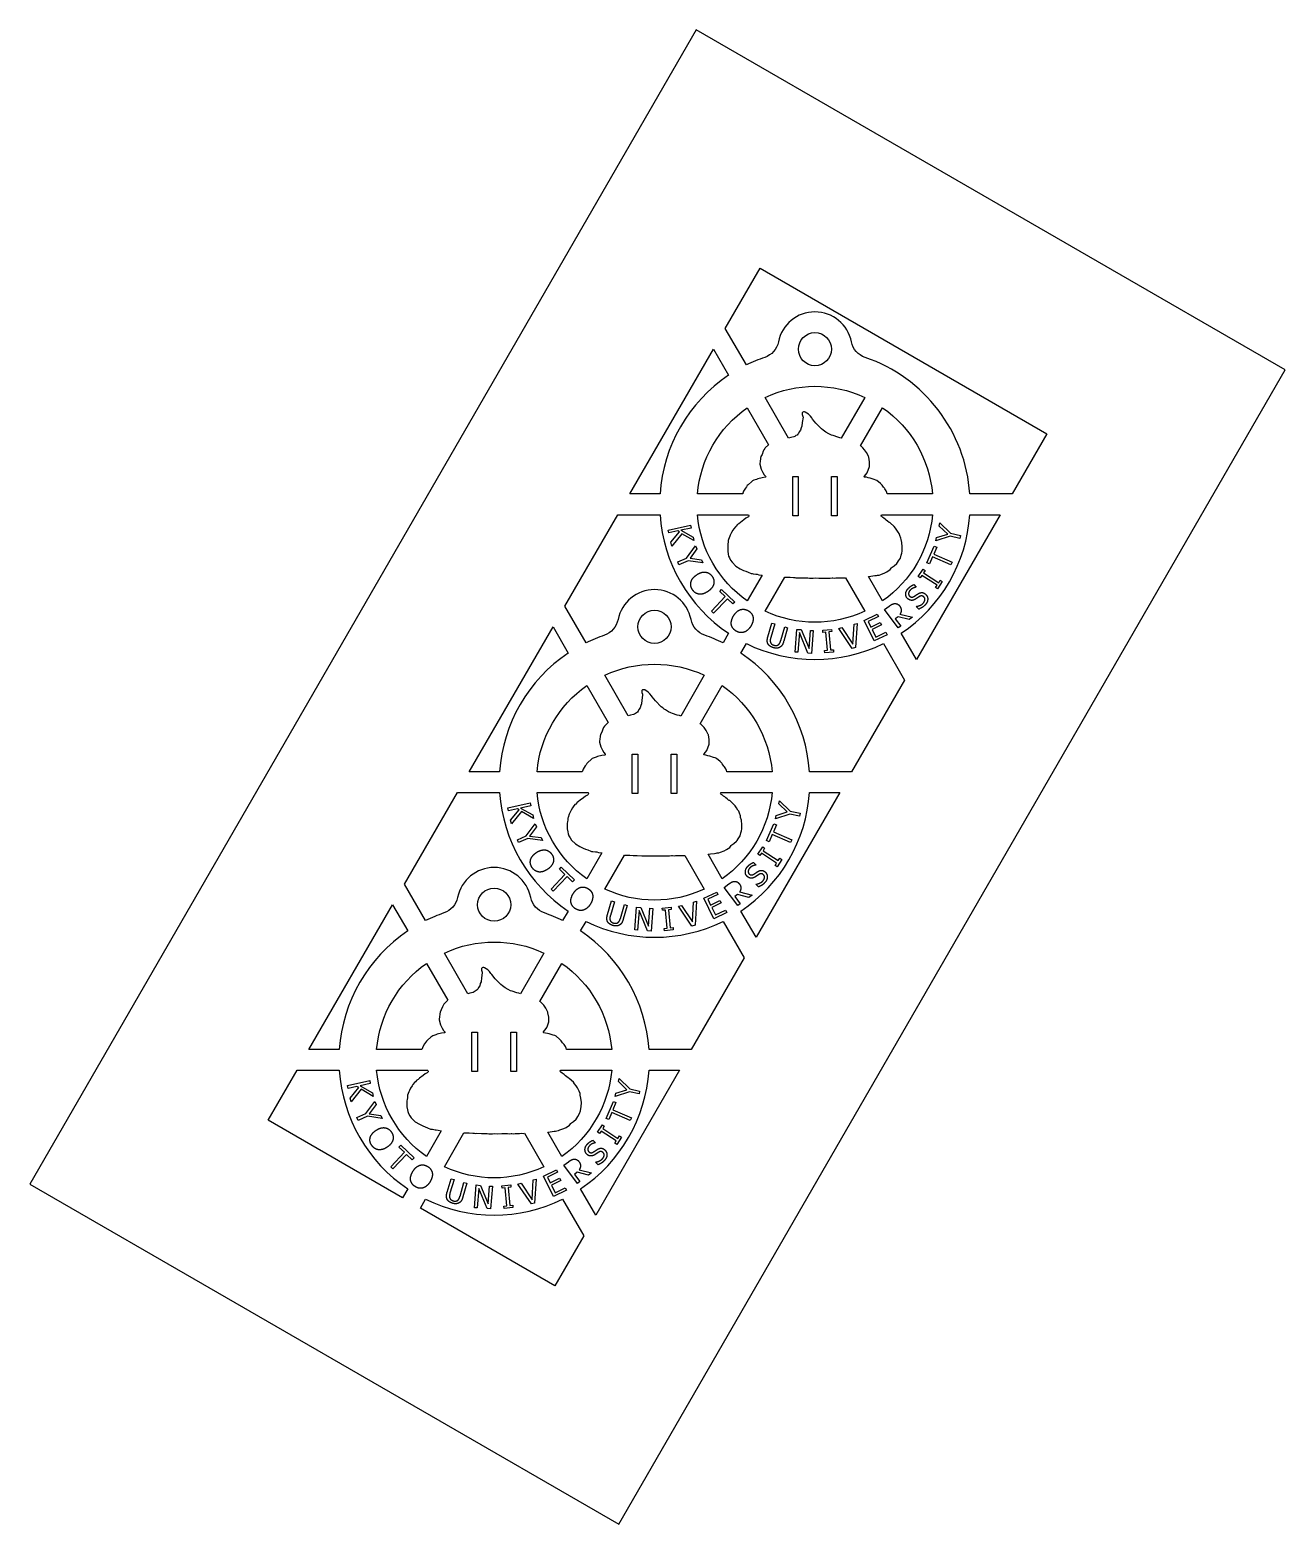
# Model space of a CAD drawing. Header units: millimetres. Extents: x -45 to 76, y -47 to 98.
import ezdxf

# ---------------------------------------------------------------- set-up
doc = ezdxf.new("R2010")
doc.units = ezdxf.units.MM

msp = doc.modelspace()

# ---------------------------------------------------------------- linework, layer by layer
for points in [[(12.04, -46.66), (76.44, 64.88), (19.53, 97.74), (-44.87, -13.8)], [(29.39, 54.59), (29.39, 50.79), (28.85, 50.79), (28.85, 54.59)], [(33.15, 54.59), (33.15, 50.79), (32.61, 50.79), (32.61, 54.59)], [(18.15, 49.05), (17.17, 47.84), (17.09, 48.22), (17.91, 49.22), (17.74, 49.32), (16.88, 49.13), (16.82, 49.41), (18.97, 49.89), (19.03, 49.6), (18.04, 49.38), (19.23, 48.72), (19.3, 48.38)], [(43.01, 49.79), (43.08, 50.09), (44.11, 49.1), (45.06, 48.89), (45, 48.6), (44.08, 48.81), (42.69, 48.36), (42.76, 48.67), (43.83, 49.02)], [(20.05, 46.53), (20.17, 46.25), (18.75, 46.44), (17.86, 46.06), (17.74, 46.32), (18.6, 46.7), (19.46, 47.88), (19.59, 47.58), (18.93, 46.68)], [(44.26, 46.31), (44.14, 46.04), (42.36, 46.81), (42.07, 46.14), (41.83, 46.24), (42.53, 47.86), (42.77, 47.76), (42.48, 47.08)], [(43.11, 44.55), (43.3, 44.43), (42.84, 43.72), (42.65, 43.84), (42.8, 44.07), (41.33, 45.02), (41.18, 44.79), (40.99, 44.91), (41.46, 45.63), (41.64, 45.51), (41.49, 45.27), (42.96, 44.32)], [(21.21, 41.36), (21, 41.56), (22.33, 42.97), (21.8, 43.47), (21.98, 43.66), (23.26, 42.45), (23.08, 42.26), (22.54, 42.76)], [(37.98, 39.29), (36.74, 38.69), (35.77, 40.67), (37.01, 41.27), (37.13, 41.04), (36.15, 40.56), (36.41, 40.02), (37.32, 40.46), (37.44, 40.23), (36.53, 39.79), (36.89, 39.05), (37.86, 39.53)], [(30.83, 39.69), (30.66, 37.49), (30.33, 37.52), (29.51, 39.49), (29.36, 37.6), (29.09, 37.62), (29.26, 39.81), (29.68, 39.78), (30.43, 37.97), (30.56, 39.71)], [(32.79, 37.84), (32.81, 37.62), (31.97, 37.54), (31.94, 37.76), (32.22, 37.79), (32.05, 39.53), (31.77, 39.5), (31.75, 39.73), (32.6, 39.81), (32.62, 39.59), (32.34, 39.56), (32.51, 37.82)], [(34.78, 40.3), (35.07, 40.37), (34.91, 38.05), (34.61, 37.97), (33.3, 39.89), (33.6, 39.98), (34.67, 38.37)], [(13.89, 27.74), (13.89, 23.94), (13.35, 23.94), (13.35, 27.74)], [(17.65, 27.74), (17.65, 23.94), (17.11, 23.94), (17.11, 27.74)], [(27.51, 22.94), (27.58, 23.24), (28.61, 22.25), (29.56, 22.04), (29.5, 21.75), (28.58, 21.96), (27.19, 21.51), (27.26, 21.83), (28.33, 22.17)], [(2.65, 22.2), (1.67, 21), (1.59, 21.37), (2.41, 22.38), (2.24, 22.47), (1.38, 22.28), (1.32, 22.56), (3.47, 23.04), (3.53, 22.76), (2.54, 22.54), (3.73, 21.88), (3.8, 21.53)], [(4.55, 19.69), (4.67, 19.4), (3.25, 19.6), (2.36, 19.21), (2.24, 19.48), (3.1, 19.85), (3.96, 21.03), (4.09, 20.74), (3.43, 19.83)], [(28.76, 19.47), (28.64, 19.2), (26.86, 19.97), (26.57, 19.29), (26.33, 19.39), (27.03, 21.02), (27.27, 20.91), (26.98, 20.24)], [(27.61, 17.71), (27.8, 17.58), (27.34, 16.87), (27.15, 16.99), (27.3, 17.23), (25.83, 18.18), (25.68, 17.94), (25.49, 18.07), (25.96, 18.78), (26.14, 18.66), (25.99, 18.42), (27.46, 17.47)], [(5.71, 14.51), (5.5, 14.71), (6.83, 16.12), (6.3, 16.63), (6.48, 16.82), (7.76, 15.6), (7.58, 15.41), (7.04, 15.92)], [(19.28, 13.45), (19.57, 13.53), (19.41, 11.21), (19.11, 11.12), (17.8, 13.05), (18.1, 13.13), (19.17, 11.53)], [(22.48, 12.45), (21.24, 11.84), (20.27, 13.82), (21.51, 14.42), (21.63, 14.19), (20.65, 13.72), (20.91, 13.17), (21.82, 13.62), (21.94, 13.38), (21.03, 12.94), (21.39, 12.21), (22.36, 12.68)], [(15.33, 12.84), (15.16, 10.65), (14.83, 10.67), (14.01, 12.64), (13.86, 10.75), (13.59, 10.77), (13.76, 12.96), (14.18, 12.93), (14.93, 11.13), (15.06, 12.86)], [(17.29, 11), (17.31, 10.77), (16.47, 10.69), (16.44, 10.91), (16.72, 10.94), (16.55, 12.68), (16.27, 12.66), (16.25, 12.88), (17.1, 12.96), (17.12, 12.74), (16.84, 12.71), (17.01, 10.97)], [(-1.61, 0.89), (-1.61, -2.91), (-2.15, -2.91), (-2.15, 0.89)], [(2.15, 0.89), (2.15, -2.91), (1.61, -2.91), (1.61, 0.89)], [(-12.85, -4.64), (-13.83, -5.85), (-13.91, -5.48), (-13.09, -4.47), (-13.26, -4.38), (-14.12, -4.57), (-14.18, -4.28), (-12.03, -3.8), (-11.97, -4.09), (-12.96, -4.31), (-11.77, -4.97), (-11.7, -5.32)], [(12.01, -3.9), (12.08, -3.6), (13.11, -4.59), (14.06, -4.81), (14, -5.09), (13.08, -4.89), (11.69, -5.34), (11.76, -5.02), (12.83, -4.68)], [(-10.95, -7.16), (-10.83, -7.45), (-12.25, -7.25), (-13.14, -7.64), (-13.26, -7.37), (-12.4, -6.99), (-11.54, -5.81), (-11.41, -6.11), (-12.07, -7.02)], [(13.26, -7.38), (13.14, -7.65), (11.36, -6.88), (11.07, -7.56), (10.83, -7.45), (11.53, -5.83), (11.77, -5.93), (11.48, -6.61)], [(12.11, -9.14), (12.3, -9.26), (11.84, -9.98), (11.65, -9.86), (11.8, -9.62), (10.33, -8.67), (10.18, -8.9), (9.99, -8.78), (10.46, -8.07), (10.64, -8.19), (10.49, -8.42), (11.96, -9.38)], [(-9.79, -12.34), (-10, -12.14), (-8.67, -10.73), (-9.2, -10.22), (-9.02, -10.03), (-7.74, -11.25), (-7.92, -11.44), (-8.46, -10.93)], [(6.98, -14.4), (5.74, -15), (4.77, -13.03), (6.01, -12.42), (6.13, -12.66), (5.15, -13.13), (5.41, -13.67), (6.32, -13.23), (6.44, -13.46), (5.53, -13.91), (5.89, -14.64), (6.86, -14.17)], [(-0.17, -14.01), (-0.34, -16.2), (-0.67, -16.17), (-1.49, -14.21), (-1.64, -16.1), (-1.91, -16.08), (-1.74, -13.88), (-1.32, -13.92), (-0.57, -15.72), (-0.44, -13.99)], [(1.79, -15.85), (1.81, -16.07), (0.97, -16.16), (0.94, -15.93), (1.22, -15.91), (1.05, -14.16), (0.77, -14.19), (0.75, -13.97), (1.6, -13.88), (1.62, -14.11), (1.34, -14.13), (1.51, -15.88)], [(3.78, -13.4), (4.07, -13.32), (3.91, -15.64), (3.61, -15.72), (2.3, -13.8), (2.6, -13.72), (3.67, -15.32)]]:
    msp.add_lwpolyline(points, close=True)
for points in [[(22.34, 68.89), (25.7, 74.71), (53.41, 58.71), (50.05, 52.89), (45.97, 52.89, 0.302512), (35.85, 66.09, -0.267689), (34.53, 67.59, 0.821365), (27.47, 67.59, -0.267689), (26.15, 66.09, 0.031972), (24.38, 65.36)], [(21.19, 66.89), (22.65, 64.36, 0.2325), (16.03, 52.89), (13.1, 52.89)], [(33.53, 58.28), (33.4, 58.33), (33.2, 58.38), (32.75, 58.53), (32.59, 58.58), (32.35, 58.7), (32.06, 58.86), (31.94, 58.95), (31.81, 59.07), (31.63, 59.18), (31.09, 59.73), (30.78, 60.13), (30.69, 60.24), (30.56, 60.42), (30.46, 60.52), (30.38, 60.59), (30.07, 60.8), (30, 60.82), (29.91, 60.82), (29.84, 60.79), (29.81, 60.77), (29.78, 60.73), (29.76, 60.69), (29.76, 60.64), (29.77, 60.56), (29.84, 60.38), (29.85, 60.3), (29.78, 59.81), (29.74, 59.45), (29.66, 59.28), (29.6, 59.07), (29.49, 58.9), (29.41, 58.73), (29.35, 58.66), (29.27, 58.59), (29.17, 58.53), (29.06, 58.46), (28.97, 58.42), (28.66, 58.36), (28.46, 58.29), (26.19, 62.23, -0.221398), (35.81, 62.23)], [(24.46, 61.23), (26.52, 57.65), (26.19, 57.34), (26.15, 57.29), (26.07, 57.16), (26, 57.02), (25.89, 56.72), (25.78, 56.51), (25.75, 56.35), (25.71, 56.01), (25.69, 55.87), (25.68, 55.77), (25.81, 55.3), (25.97, 54.97), (26.11, 54.75), (26.22, 54.6), (26.24, 54.56), (26.24, 54.54), (26.22, 54.51), (26.18, 54.5), (25.9, 54.46), (25.49, 54.37), (25.35, 54.3), (25.08, 54.22), (24.98, 54.16), (24.89, 54.09), (24.55, 53.79), (24.46, 53.7), (24.38, 53.58), (24.28, 53.46), (24.11, 53.15), (24.04, 52.97), (24.02, 52.89), (19.64, 52.89, -0.221398)], [(42.36, 52.89), (37.98, 52.89), (37.96, 53.02), (37.88, 53.18), (37.75, 53.38), (37.71, 53.45), (37.62, 53.54), (37.55, 53.65), (37.49, 53.74), (37.33, 53.89), (36.98, 54.18), (36.87, 54.24), (36.71, 54.28), (36.33, 54.41), (36.15, 54.44), (35.97, 54.5), (35.79, 54.52), (35.78, 54.53), (35.76, 54.55), (35.76, 54.58), (35.78, 54.62), (36.04, 54.93), (36.09, 55.03), (36.14, 55.2), (36.27, 55.56), (36.28, 55.6), (36.27, 55.7), (36.28, 55.89), (36.28, 56.01), (36.2, 56.46), (36.19, 56.5), (36.13, 56.62), (35.98, 56.89), (35.79, 57.17), (35.64, 57.34), (35.47, 57.5), (35.41, 57.54), (37.54, 61.23, -0.221398)], [(22.12, 38.51, 0.031972), (20.35, 39.24, -0.267689), (19.03, 40.75, 0.821365), (11.97, 40.75, -0.267689), (10.65, 39.24, 0.031972), (8.88, 38.51), (6.84, 42.05), (11.95, 50.89), (16.03, 50.89, 0.2325), (22.65, 39.43)], [(19.64, 50.89), (24.57, 50.89), (24.59, 50.87), (24.61, 50.79), (24.61, 50.75), (24.57, 50.69), (24.53, 50.65), (24.33, 50.54), (24.13, 50.38), (23.8, 50.15), (23.64, 50), (23.52, 49.94), (23.48, 49.91), (23.39, 49.78), (23.31, 49.72), (23.15, 49.51), (23.07, 49.4), (22.93, 49.17), (22.81, 48.92), (22.76, 48.8), (22.64, 48.48), (22.62, 48.39), (22.62, 48.24), (22.58, 48.07), (22.57, 47.94), (22.57, 47.36), (22.61, 47.08), (22.66, 46.89), (22.73, 46.71), (22.85, 46.5), (22.99, 46.29), (23.36, 45.92), (23.77, 45.67), (24.1, 45.51), (24.32, 45.42), (24.56, 45.33), (24.84, 45.21), (24.92, 45.2), (25.04, 45.19), (25.29, 45.14), (25.41, 45.14), (25.59, 45.09), (25.89, 45.04), (24.46, 42.56, -0.221398)], [(37.54, 42.56), (36.18, 44.92), (36.4, 44.94), (36.79, 45), (36.94, 45.02), (37.06, 45.05), (37.22, 45.06), (37.36, 45.12), (37.74, 45.26), (37.95, 45.37), (38.27, 45.59), (38.4, 45.75), (38.46, 45.81), (38.66, 45.96), (38.91, 46.17), (38.98, 46.27), (39.09, 46.43), (39.26, 46.7), (39.34, 46.98), (39.39, 47.18), (39.42, 47.37), (39.44, 47.78), (39.39, 48.2), (39.32, 48.49), (39.3, 48.63), (39.2, 48.87), (39.13, 49.07), (39.05, 49.2), (38.92, 49.4), (38.78, 49.6), (38.66, 49.74), (38.26, 50.11), (38.22, 50.12), (38.16, 50.15), (38.02, 50.28), (37.89, 50.37), (37.78, 50.47), (37.67, 50.54), (37.56, 50.63), (37.45, 50.7), (37.4, 50.75), (37.39, 50.79), (37.39, 50.81), (37.44, 50.89), (42.36, 50.89, -0.221398)], [(40.81, 36.89), (39.35, 39.43, 0.2325), (45.97, 50.89), (48.9, 50.89)], [(28.08, 44.84), (28.36, 44.84), (28.6, 44.84), (28.93, 44.81), (29.06, 44.81), (29.17, 44.79), (29.31, 44.8), (29.76, 44.78), (30.31, 44.78), (30.49, 44.76), (30.84, 44.76), (31.08, 44.78), (31.37, 44.75), (31.73, 44.77), (32.28, 44.77), (32.46, 44.75), (32.65, 44.79), (32.72, 44.79), (32.88, 44.76), (33.03, 44.79), (33.46, 44.79), (33.66, 44.8), (33.87, 44.79), (33.94, 44.8), (35.81, 41.56, -0.221398), (26.19, 41.56)], [(5.69, 40.05), (7.15, 37.51, 0.2325), (0.53, 26.05), (-2.4, 26.05)], [(23.85, 37.51), (24.38, 38.43, 0.2325), (37.62, 38.43), (39.66, 34.89), (34.55, 26.05), (30.47, 26.05, 0.2325)], [(20.31, 35.38), (18.03, 31.43), (17.9, 31.49), (17.7, 31.53), (17.25, 31.69), (17.09, 31.73), (16.85, 31.85), (16.56, 32.02), (16.44, 32.1), (16.31, 32.22), (16.13, 32.33), (15.59, 32.89), (15.28, 33.29), (15.19, 33.39), (15.06, 33.58), (14.96, 33.68), (14.88, 33.74), (14.57, 33.95), (14.5, 33.97), (14.41, 33.97), (14.34, 33.95), (14.31, 33.92), (14.28, 33.89), (14.26, 33.84), (14.26, 33.79), (14.27, 33.72), (14.34, 33.53), (14.35, 33.45), (14.28, 32.96), (14.24, 32.6), (14.16, 32.44), (14.1, 32.22), (13.99, 32.05), (13.91, 31.89), (13.85, 31.82), (13.77, 31.74), (13.67, 31.68), (13.56, 31.61), (13.47, 31.58), (13.16, 31.51), (12.96, 31.44), (10.69, 35.38, -0.221398)], [(8.96, 34.38), (11.02, 30.8), (10.69, 30.49), (10.65, 30.44), (10.57, 30.31), (10.5, 30.17), (10.39, 29.87), (10.28, 29.66), (10.25, 29.5), (10.21, 29.16), (10.19, 29.02), (10.18, 28.92), (10.31, 28.45), (10.47, 28.13), (10.61, 27.9), (10.72, 27.75), (10.74, 27.71), (10.74, 27.69), (10.72, 27.67), (10.68, 27.65), (10.4, 27.61), (9.99, 27.52), (9.85, 27.46), (9.58, 27.37), (9.48, 27.32), (9.39, 27.24), (9.05, 26.94), (8.96, 26.86), (8.88, 26.73), (8.78, 26.62), (8.61, 26.3), (8.54, 26.12), (8.52, 26.05), (4.14, 26.05, -0.221398)], [(19.91, 30.69), (22.04, 34.38, -0.221398), (26.86, 26.05), (22.48, 26.05), (22.46, 26.17), (22.38, 26.33), (22.25, 26.53), (22.21, 26.6), (22.12, 26.69), (22.05, 26.81), (21.99, 26.89), (21.83, 27.04), (21.48, 27.33), (21.37, 27.39), (21.21, 27.43), (20.83, 27.57), (20.65, 27.6), (20.47, 27.65), (20.29, 27.68), (20.28, 27.69), (20.26, 27.71), (20.26, 27.74), (20.28, 27.77), (20.54, 28.09), (20.59, 28.19), (20.64, 28.35), (20.77, 28.72), (20.78, 28.76), (20.77, 28.86), (20.78, 29.04), (20.78, 29.16), (20.7, 29.61), (20.69, 29.65), (20.63, 29.78), (20.48, 30.04), (20.29, 30.32), (20.14, 30.5), (19.97, 30.66)], [(-8.66, 15.2), (-3.55, 24.05), (0.53, 24.05, 0.2325), (7.15, 12.59), (6.62, 11.66, 0.031972), (4.85, 12.4, -0.267689), (3.53, 13.9, 0.821365), (-3.53, 13.9, -0.267689), (-4.85, 12.4, 0.031972), (-6.62, 11.66)], [(4.14, 24.05), (9.07, 24.05), (9.09, 24.02), (9.11, 23.95), (9.11, 23.9), (9.07, 23.84), (9.03, 23.8), (8.83, 23.7), (8.63, 23.53), (8.3, 23.3), (8.14, 23.16), (8.02, 23.09), (7.98, 23.06), (7.89, 22.93), (7.81, 22.87), (7.65, 22.66), (7.57, 22.55), (7.43, 22.32), (7.31, 22.08), (7.26, 21.95), (7.14, 21.63), (7.12, 21.55), (7.12, 21.4), (7.08, 21.22), (7.07, 21.09), (7.07, 20.52), (7.11, 20.23), (7.16, 20.04), (7.23, 19.86), (7.35, 19.66), (7.49, 19.45), (7.86, 19.07), (8.27, 18.83), (8.6, 18.66), (8.82, 18.57), (9.06, 18.49), (9.34, 18.37), (9.42, 18.35), (9.54, 18.34), (9.79, 18.3), (9.91, 18.3), (10.09, 18.24), (10.39, 18.2), (8.96, 15.71, -0.221398)], [(22.04, 15.71), (20.68, 18.07), (20.9, 18.1), (21.29, 18.16), (21.44, 18.17), (21.56, 18.2), (21.72, 18.22), (21.86, 18.28), (22.24, 18.41), (22.45, 18.52), (22.77, 18.74), (22.9, 18.91), (22.96, 18.97), (23.16, 19.11), (23.41, 19.33), (23.48, 19.42), (23.59, 19.58), (23.76, 19.85), (23.84, 20.14), (23.89, 20.33), (23.92, 20.52), (23.94, 20.93), (23.89, 21.36), (23.82, 21.64), (23.8, 21.78), (23.7, 22.03), (23.63, 22.23), (23.55, 22.35), (23.42, 22.55), (23.28, 22.75), (23.16, 22.89), (22.76, 23.27), (22.72, 23.28), (22.66, 23.31), (22.52, 23.43), (22.39, 23.52), (22.28, 23.62), (22.17, 23.69), (22.06, 23.78), (21.95, 23.85), (21.9, 23.9), (21.89, 23.94), (21.89, 23.96), (21.94, 24.05), (26.86, 24.05, -0.221398)], [(25.31, 10.05), (23.85, 12.59, 0.2325), (30.47, 24.05), (33.4, 24.05)], [(12.58, 17.99), (12.86, 17.99), (13.1, 17.99), (13.43, 17.96), (13.56, 17.96), (13.67, 17.94), (13.81, 17.96), (14.26, 17.93), (14.81, 17.93), (14.99, 17.92), (15.34, 17.92), (15.58, 17.93), (15.87, 17.91), (16.23, 17.92), (16.78, 17.92), (16.96, 17.91), (17.15, 17.94), (17.22, 17.94), (17.38, 17.91), (17.53, 17.94), (17.96, 17.94), (18.16, 17.96), (18.37, 17.94), (18.44, 17.95), (20.31, 14.71, -0.221398), (10.69, 14.71)], [(-9.81, 13.2), (-8.35, 10.66, 0.2325), (-14.97, -0.8), (-17.9, -0.8)], [(8.35, 10.66), (8.88, 11.59, 0.2325), (22.12, 11.59), (24.16, 8.05), (19.05, -0.8), (14.97, -0.8, 0.2325)], [(4.81, 8.53), (2.53, 4.59), (2.4, 4.64), (2.2, 4.68), (1.75, 4.84), (1.59, 4.89), (1.35, 5), (1.06, 5.17), (0.94, 5.26), (0.81, 5.37), (0.63, 5.48), (0.09, 6.04), (-0.22, 6.44), (-0.31, 6.55), (-0.44, 6.73), (-0.54, 6.83), (-0.62, 6.9), (-0.93, 7.1), (-1, 7.13), (-1.09, 7.13), (-1.16, 7.1), (-1.19, 7.07), (-1.22, 7.04), (-1.24, 7), (-1.24, 6.95), (-1.23, 6.87), (-1.16, 6.68), (-1.15, 6.61), (-1.22, 6.12), (-1.26, 5.76), (-1.34, 5.59), (-1.4, 5.37), (-1.51, 5.2), (-1.59, 5.04), (-1.65, 4.97), (-1.73, 4.9), (-1.83, 4.83), (-1.94, 4.77), (-2.03, 4.73), (-2.34, 4.66), (-2.54, 4.59), (-4.81, 8.53, -0.221398)], [(-6.54, 7.53), (-4.48, 3.96), (-4.81, 3.64), (-4.85, 3.6), (-4.93, 3.46), (-5, 3.32), (-5.11, 3.03), (-5.22, 2.82), (-5.25, 2.66), (-5.29, 2.32), (-5.31, 2.18), (-5.32, 2.07), (-5.19, 1.6), (-5.03, 1.28), (-4.89, 1.05), (-4.78, 0.91), (-4.76, 0.86), (-4.76, 0.85), (-4.78, 0.82), (-4.82, 0.81), (-5.1, 0.77), (-5.51, 0.68), (-5.65, 0.61), (-5.92, 0.53), (-6.02, 0.47), (-6.11, 0.4), (-6.45, 0.1), (-6.54, 0.01), (-6.62, -0.12), (-6.72, -0.23), (-6.89, -0.54), (-6.96, -0.73), (-6.98, -0.8), (-11.36, -0.8, -0.221398)], [(4.41, 3.85), (6.54, 7.53, -0.221398), (11.36, -0.8), (6.98, -0.8), (6.96, -0.67), (6.88, -0.51), (6.75, -0.31), (6.71, -0.25), (6.62, -0.15), (6.55, -0.04), (6.49, 0.05), (6.33, 0.2), (5.98, 0.49), (5.87, 0.55), (5.71, 0.59), (5.33, 0.72), (5.15, 0.75), (4.97, 0.8), (4.79, 0.83), (4.78, 0.84), (4.76, 0.86), (4.76, 0.89), (4.78, 0.92), (5.04, 1.24), (5.09, 1.34), (5.14, 1.5), (5.27, 1.87), (5.28, 1.91), (5.27, 2.01), (5.28, 2.19), (5.28, 2.32), (5.2, 2.76), (5.19, 2.81), (5.13, 2.93), (4.98, 3.19), (4.79, 3.48), (4.64, 3.65), (4.47, 3.81)], [(-19.05, -2.8), (-14.97, -2.8, 0.2325), (-8.35, -14.26), (-8.85, -15.13), (-21.84, -7.63)], [(-11.36, -2.8), (-6.43, -2.8), (-6.41, -2.83), (-6.39, -2.9), (-6.39, -2.95), (-6.43, -3), (-6.47, -3.05), (-6.67, -3.15), (-6.87, -3.32), (-7.2, -3.55), (-7.36, -3.69), (-7.48, -3.75), (-7.52, -3.79), (-7.61, -3.91), (-7.69, -3.98), (-7.85, -4.18), (-7.93, -4.29), (-8.07, -4.53), (-8.19, -4.77), (-8.24, -4.89), (-8.36, -5.22), (-8.38, -5.3), (-8.38, -5.45), (-8.42, -5.63), (-8.43, -5.76), (-8.43, -6.33), (-8.39, -6.61), (-8.34, -6.8), (-8.27, -6.99), (-8.15, -7.19), (-8.01, -7.4), (-7.64, -7.78), (-7.23, -8.02), (-6.9, -8.18), (-6.68, -8.28), (-6.44, -8.36), (-6.16, -8.48), (-6.08, -8.49), (-5.96, -8.5), (-5.71, -8.55), (-5.59, -8.55), (-5.41, -8.6), (-5.11, -8.65), (-6.54, -11.13, -0.221398)], [(6.54, -11.13), (5.18, -8.77), (5.4, -8.75), (5.79, -8.69), (5.94, -8.68), (6.06, -8.65), (6.22, -8.63), (6.36, -8.57), (6.74, -8.43), (6.95, -8.33), (7.27, -8.11), (7.4, -7.94), (7.46, -7.88), (7.66, -7.74), (7.91, -7.52), (7.98, -7.42), (8.09, -7.27), (8.26, -6.99), (8.34, -6.71), (8.39, -6.51), (8.42, -6.32), (8.44, -5.92), (8.39, -5.49), (8.32, -5.21), (8.3, -5.06), (8.2, -4.82), (8.13, -4.62), (8.05, -4.49), (7.92, -4.29), (7.78, -4.1), (7.66, -3.95), (7.26, -3.58), (7.22, -3.57), (7.16, -3.54), (7.02, -3.42), (6.89, -3.33), (6.78, -3.22), (6.67, -3.16), (6.56, -3.07), (6.45, -2.99), (6.4, -2.95), (6.39, -2.9), (6.39, -2.89), (6.44, -2.8), (11.36, -2.8, -0.221398)], [(9.81, -16.8), (8.35, -14.26, 0.2325), (14.97, -2.8), (17.9, -2.8)], [(-2.92, -8.86), (-2.64, -8.85), (-2.4, -8.86), (-2.07, -8.89), (-1.94, -8.89), (-1.83, -8.9), (-1.69, -8.89), (-1.24, -8.91), (-0.69, -8.91), (-0.51, -8.93), (-0.16, -8.93), (0.08, -8.92), (0.37, -8.94), (0.73, -8.92), (1.28, -8.92), (1.46, -8.94), (1.65, -8.9), (1.72, -8.9), (1.88, -8.94), (2.03, -8.91), (2.46, -8.91), (2.66, -8.89), (2.87, -8.9), (2.94, -8.89), (4.81, -12.13, -0.221398), (-4.81, -12.13)], [(-7.12, -16.13), (-6.62, -15.26, 0.2325), (6.62, -15.26), (8.66, -18.8), (5.87, -23.63)]]:
    msp.add_lwpolyline(points, format="xyb", close=True)
for points in [[(40.55, 44.13), (40.8, 43.9), (40.79, 43.88)], [(39.22, 41.27), (40.42, 40.98), (40.11, 40.75), (39.03, 41.03), (38.76, 40.83), (39.29, 40.13), (39.05, 39.96), (37.73, 41.72), (38.19, 42.06)], [(41.05, 41.76), (40.78, 42.01), (40.79, 42.03)], [(26.45, 39.1), (26.84, 40.42), (27.12, 40.34), (26.73, 39.02)], [(27.7, 38.73), (28.08, 40.05), (28.36, 39.97), (27.98, 38.66)], [(25.05, 17.28), (25.3, 17.05), (25.29, 17.03)], [(23.72, 14.43), (24.92, 14.13), (24.61, 13.9), (23.53, 14.19), (23.26, 13.99), (23.79, 13.28), (23.55, 13.11), (22.23, 14.87), (22.69, 15.21)], [(25.55, 14.92), (25.28, 15.17), (25.29, 15.18)], [(10.95, 12.25), (11.34, 13.57), (11.62, 13.49), (11.23, 12.17)], [(12.2, 11.88), (12.58, 13.21), (12.86, 13.13), (12.48, 11.81)], [(9.55, -9.56), (9.8, -9.8), (9.79, -9.81)], [(8.22, -12.42), (9.42, -12.72), (9.11, -12.94), (8.03, -12.66), (7.76, -12.86), (8.29, -13.56), (8.05, -13.74), (6.73, -11.98), (7.19, -11.64)], [(10.05, -11.93), (9.78, -11.68), (9.79, -11.67)], [(-4.55, -14.59), (-4.16, -13.28), (-3.88, -13.36), (-4.27, -14.68)], [(-3.3, -14.96), (-2.92, -13.64), (-2.64, -13.72), (-3.02, -15.04)]]:
    msp.add_lwpolyline(points)
for centre in [(31, 66.89), (15.5, 40.05), (0, 13.2)]:
    msp.add_circle(centre, 1.6)
for points in [[(19.02, 44.37), (19.06, 44.56), (19.34, 44.92), (19.56, 45.07)], [(19.56, 45.07), (19.79, 45.23), (20.21, 45.36), (20.41, 45.34)], [(20.41, 45.34), (20.6, 45.32), (20.93, 45.12), (21.06, 44.94)], [(21.06, 44.94), (21.19, 44.75), (21.26, 44.37), (21.22, 44.18)], [(19.18, 43.62), (19.05, 43.8), (18.97, 44.18), (19.02, 44.37)], [(19.83, 43.21), (19.63, 43.23), (19.3, 43.44), (19.18, 43.62)], [(20.68, 43.48), (20.46, 43.33), (20.02, 43.19), (19.83, 43.21)], [(21.22, 44.18), (21.17, 44), (20.9, 43.64), (20.68, 43.48)], [(39.97, 42.77), (39.77, 42.95), (39.78, 43.5), (40, 43.74)], [(40, 43.74), (40.13, 43.88), (40.4, 44.07), (40.55, 44.13)], [(40.2, 43.59), (40.06, 43.44), (40.04, 43.12), (40.15, 43.02)], [(40.79, 43.88), (40.65, 43.87), (40.32, 43.72), (40.2, 43.59)], [(40.99, 43.25), (41.19, 43.38), (41.54, 43.34), (41.69, 43.2)], [(38.19, 42.06), (38.34, 42.17), (38.57, 42.29), (38.7, 42.3)], [(38.7, 42.3), (38.84, 42.31), (39.09, 42.2), (39.19, 42.06)], [(39.19, 42.06), (39.34, 41.87), (39.34, 41.46), (39.22, 41.27)], [(40.36, 42.61), (40.26, 42.61), (40.06, 42.69), (39.97, 42.77)], [(40.15, 43.02), (40.25, 42.92), (40.48, 42.92), (40.6, 43)], [(40.75, 42.75), (40.65, 42.68), (40.46, 42.61), (40.36, 42.61)], [(40.6, 43), (40.68, 43.05), (40.91, 43.21), (40.99, 43.25)], [(41.09, 42.97), (41, 42.92), (40.86, 42.82), (40.75, 42.75)], [(40.79, 42.03), (40.99, 42.04), (41.35, 42.21), (41.46, 42.34)], [(41.66, 42.18), (41.5, 42.01), (41.2, 41.83), (41.05, 41.76)], [(41.52, 42.95), (41.42, 43.04), (41.21, 43.05), (41.09, 42.97)], [(41.46, 42.34), (41.62, 42.52), (41.64, 42.84), (41.52, 42.95)], [(41.9, 42.74), (41.9, 42.6), (41.8, 42.33), (41.66, 42.18)], [(41.69, 43.2), (41.79, 43.12), (41.9, 42.87), (41.9, 42.74)], [(22.92, 40.28), (22.89, 40.47), (23.01, 40.91), (23.15, 41.14)], [(23.15, 41.14), (23.3, 41.37), (23.63, 41.66), (23.82, 41.72)], [(23.82, 41.72), (24.01, 41.77), (24.39, 41.71), (24.58, 41.6)], [(24.58, 41.6), (24.77, 41.48), (24.99, 41.15), (25.02, 40.97)], [(25.02, 40.97), (25.05, 40.78), (24.94, 40.34), (24.8, 40.11)], [(23.37, 39.65), (23.18, 39.77), (22.96, 40.08), (22.92, 40.28)], [(24.13, 39.53), (23.93, 39.47), (23.55, 39.54), (23.37, 39.65)], [(24.8, 40.11), (24.66, 39.88), (24.31, 39.58), (24.13, 39.53)], [(26.47, 38.4), (26.39, 38.54), (26.39, 38.87), (26.45, 39.1)], [(26.73, 39.02), (26.69, 38.87), (26.67, 38.66), (26.7, 38.57)], [(26.97, 38.04), (26.79, 38.09), (26.54, 38.27), (26.47, 38.4)], [(26.7, 38.57), (26.73, 38.46), (26.9, 38.32), (27.04, 38.28)], [(27.59, 38.07), (27.46, 38), (27.17, 37.98), (26.97, 38.04)], [(27.04, 38.28), (27.17, 38.24), (27.4, 38.27), (27.49, 38.34)], [(27.49, 38.34), (27.56, 38.4), (27.66, 38.59), (27.7, 38.73)], [(27.98, 38.66), (27.92, 38.43), (27.74, 38.15), (27.59, 38.07)], [(3.68, 16.77), (3.55, 16.96), (3.47, 17.34), (3.52, 17.53)], [(3.52, 17.53), (3.56, 17.71), (3.84, 18.07), (4.06, 18.23)], [(4.06, 18.23), (4.29, 18.39), (4.71, 18.51), (4.91, 18.5)], [(4.91, 18.5), (5.1, 18.48), (5.43, 18.27), (5.56, 18.09)], [(5.72, 17.34), (5.67, 17.15), (5.4, 16.79), (5.18, 16.63)], [(5.56, 18.09), (5.69, 17.9), (5.76, 17.52), (5.72, 17.34)], [(4.33, 16.36), (4.13, 16.39), (3.8, 16.6), (3.68, 16.77)], [(5.18, 16.63), (4.96, 16.48), (4.52, 16.34), (4.33, 16.36)], [(24.47, 15.92), (24.27, 16.1), (24.28, 16.66), (24.5, 16.9)], [(24.86, 15.76), (24.76, 15.76), (24.56, 15.84), (24.47, 15.92)], [(24.5, 16.9), (24.63, 17.03), (24.9, 17.23), (25.05, 17.28)], [(24.7, 16.74), (24.56, 16.59), (24.54, 16.27), (24.65, 16.17)], [(24.65, 16.17), (24.75, 16.08), (24.98, 16.07), (25.1, 16.15)], [(25.29, 17.03), (25.15, 17.02), (24.82, 16.87), (24.7, 16.74)], [(25.25, 15.9), (25.15, 15.84), (24.96, 15.76), (24.86, 15.76)], [(25.1, 16.15), (25.18, 16.2), (25.41, 16.36), (25.49, 16.41)], [(25.59, 16.13), (25.5, 16.07), (25.36, 15.97), (25.25, 15.9)], [(25.49, 16.41), (25.69, 16.53), (26.04, 16.5), (26.19, 16.36)], [(26.02, 16.1), (25.92, 16.19), (25.71, 16.2), (25.59, 16.13)], [(25.96, 15.49), (26.12, 15.67), (26.14, 15.99), (26.02, 16.1)], [(26.4, 15.9), (26.4, 15.75), (26.3, 15.49), (26.16, 15.34)], [(26.19, 16.36), (26.29, 16.27), (26.4, 16.02), (26.4, 15.9)], [(7.65, 14.29), (7.8, 14.52), (8.13, 14.81), (8.32, 14.87)], [(8.32, 14.87), (8.51, 14.93), (8.89, 14.87), (9.08, 14.75)], [(9.08, 14.75), (9.27, 14.63), (9.49, 14.31), (9.52, 14.12)], [(22.69, 15.21), (22.84, 15.32), (23.07, 15.44), (23.2, 15.45)], [(23.2, 15.45), (23.34, 15.46), (23.59, 15.36), (23.69, 15.22)], [(23.69, 15.22), (23.84, 15.02), (23.84, 14.62), (23.72, 14.43)], [(25.29, 15.18), (25.49, 15.2), (25.85, 15.37), (25.96, 15.49)], [(26.16, 15.34), (26, 15.16), (25.7, 14.98), (25.55, 14.92)], [(7.42, 13.43), (7.39, 13.62), (7.51, 14.06), (7.65, 14.29)], [(7.87, 12.8), (7.68, 12.92), (7.46, 13.24), (7.42, 13.43)], [(9.3, 13.26), (9.16, 13.03), (8.81, 12.74), (8.63, 12.68)], [(9.52, 14.12), (9.55, 13.93), (9.44, 13.49), (9.3, 13.26)], [(8.63, 12.68), (8.43, 12.62), (8.05, 12.69), (7.87, 12.8)], [(10.97, 11.55), (10.89, 11.69), (10.89, 12.03), (10.95, 12.25)], [(11.23, 12.17), (11.19, 12.02), (11.17, 11.81), (11.2, 11.72)], [(11.2, 11.72), (11.23, 11.62), (11.4, 11.47), (11.54, 11.43)], [(11.99, 11.49), (12.06, 11.56), (12.16, 11.74), (12.2, 11.88)], [(12.48, 11.81), (12.42, 11.59), (12.24, 11.3), (12.09, 11.22)], [(11.47, 11.19), (11.29, 11.25), (11.04, 11.42), (10.97, 11.55)], [(12.09, 11.22), (11.96, 11.15), (11.67, 11.14), (11.47, 11.19)], [(11.54, 11.43), (11.67, 11.39), (11.9, 11.42), (11.99, 11.49)], [(-11.98, -9.32), (-11.94, -9.13), (-11.66, -8.77), (-11.44, -8.62)], [(-11.44, -8.62), (-11.21, -8.46), (-10.79, -8.33), (-10.59, -8.35)], [(-10.59, -8.35), (-10.4, -8.37), (-10.07, -8.58), (-9.94, -8.76)], [(-11.82, -10.07), (-11.95, -9.89), (-12.03, -9.51), (-11.98, -9.32)], [(-11.17, -10.48), (-11.37, -10.46), (-11.7, -10.25), (-11.82, -10.07)], [(-9.78, -9.51), (-9.83, -9.7), (-10.1, -10.06), (-10.32, -10.21)], [(-9.94, -8.76), (-9.81, -8.94), (-9.74, -9.33), (-9.78, -9.51)], [(8.97, -10.92), (8.77, -10.74), (8.78, -10.19), (9, -9.95)], [(9, -9.95), (9.13, -9.81), (9.4, -9.62), (9.55, -9.56)], [(9.2, -10.11), (9.06, -10.26), (9.04, -10.57), (9.15, -10.68)], [(9.79, -9.81), (9.65, -9.83), (9.32, -9.97), (9.2, -10.11)], [(-10.32, -10.21), (-10.54, -10.37), (-10.98, -10.5), (-11.17, -10.48)], [(7.19, -11.64), (7.34, -11.52), (7.57, -11.4), (7.7, -11.39)], [(7.7, -11.39), (7.84, -11.38), (8.09, -11.49), (8.19, -11.63)], [(9.36, -11.08), (9.26, -11.09), (9.06, -11.01), (8.97, -10.92)], [(9.15, -10.68), (9.25, -10.77), (9.48, -10.77), (9.6, -10.69)], [(9.75, -10.95), (9.65, -11.01), (9.46, -11.08), (9.36, -11.08)], [(9.6, -10.69), (9.68, -10.64), (9.91, -10.49), (9.99, -10.44)], [(10.09, -10.72), (10, -10.78), (9.86, -10.87), (9.75, -10.95)], [(9.79, -11.67), (9.99, -11.65), (10.35, -11.48), (10.46, -11.36)], [(9.99, -10.44), (10.19, -10.32), (10.54, -10.35), (10.69, -10.49)], [(10.66, -11.51), (10.5, -11.69), (10.2, -11.87), (10.05, -11.93)], [(10.52, -10.75), (10.42, -10.66), (10.21, -10.64), (10.09, -10.72)], [(10.46, -11.36), (10.62, -11.18), (10.64, -10.86), (10.52, -10.75)], [(10.9, -10.95), (10.9, -11.09), (10.8, -11.36), (10.66, -11.51)], [(10.69, -10.49), (10.79, -10.58), (10.9, -10.82), (10.9, -10.95)], [(-8.08, -13.41), (-8.11, -13.22), (-7.99, -12.79), (-7.85, -12.56)], [(-7.85, -12.56), (-7.7, -12.32), (-7.37, -12.04), (-7.18, -11.98)], [(-7.18, -11.98), (-6.99, -11.92), (-6.61, -11.98), (-6.42, -12.1)], [(-6.42, -12.1), (-6.23, -12.22), (-6.01, -12.54), (-5.98, -12.73)], [(-5.98, -12.73), (-5.95, -12.92), (-6.06, -13.35), (-6.2, -13.59)], [(8.19, -11.63), (8.34, -11.82), (8.34, -12.23), (8.22, -12.42)], [(-7.63, -14.04), (-7.82, -13.93), (-8.04, -13.61), (-8.08, -13.41)], [(-6.87, -14.17), (-7.07, -14.22), (-7.45, -14.16), (-7.63, -14.04)], [(-6.2, -13.59), (-6.34, -13.81), (-6.69, -14.11), (-6.87, -14.17)], [(-4.53, -15.3), (-4.61, -15.15), (-4.61, -14.82), (-4.55, -14.59)], [(-4.03, -15.65), (-4.21, -15.6), (-4.46, -15.42), (-4.53, -15.3)], [(-4.27, -14.68), (-4.31, -14.82), (-4.33, -15.03), (-4.3, -15.13)], [(-4.3, -15.13), (-4.27, -15.23), (-4.1, -15.37), (-3.96, -15.42)], [(-3.41, -15.62), (-3.54, -15.69), (-3.83, -15.71), (-4.03, -15.65)], [(-3.96, -15.42), (-3.83, -15.45), (-3.6, -15.43), (-3.51, -15.36)], [(-3.51, -15.36), (-3.44, -15.29), (-3.34, -15.11), (-3.3, -14.96)], [(-3.02, -15.04), (-3.08, -15.26), (-3.26, -15.55), (-3.41, -15.62)]]:
    msp.add_open_spline(points, degree=2)

doc.saveas('drawing.dxf')
